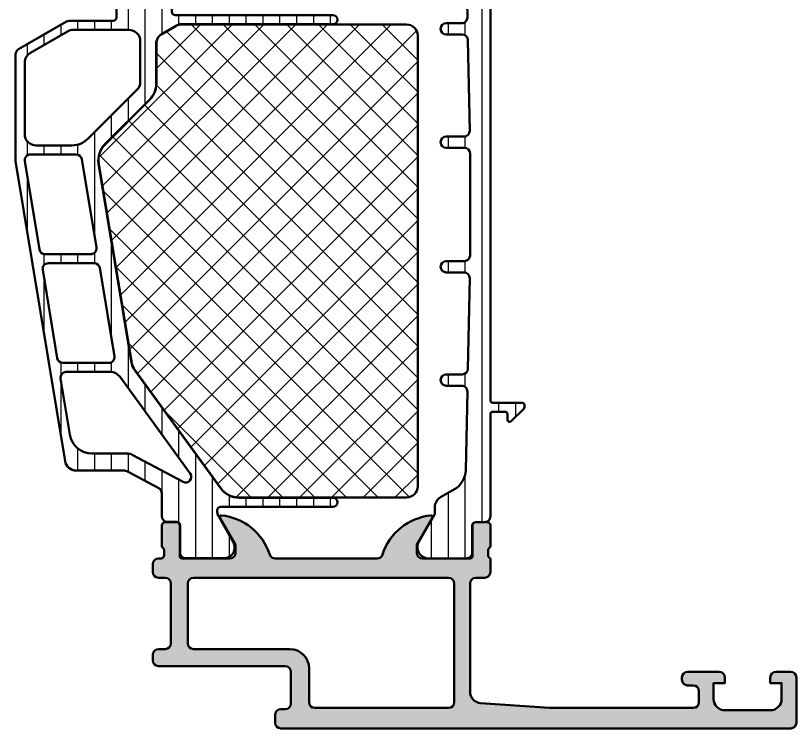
# Model space of a CAD drawing. Extents: x -26 to 53, y 0 to 100.
# Drawn here: x -15.9 to 53, y 0 to 62.9 of the extents above; entities that cross this region are included whole.
import ezdxf

# ---------------------------------------------------------------- set-up
doc = ezdxf.new("R2010")
doc.units = 0
for name, color, linetype, lineweight in [('0S-Alu contour', 7, 'Continuous', 50), ('0S-Alu hatch', 252, 'Continuous', 25), ('0S-Plastic contour', 254, 'Continuous', 50), ('0S-Plastic hatch', 253, 'Continuous', 25), ('0S-PT contour', 91, 'Continuous', 50), ('0S-PT hatch', 103, 'Continuous', 25)]:
    doc.layers.add(name, color=color, linetype=linetype, lineweight=lineweight)
pattern_1 = [(90, (0, 0), (-1.4859, 0), [])]

# ---------------------------------------------------------------- blocks, each defined once
blk = doc.blocks.new('284511__D49B7654_042C_4577_87C4_1B21A0201DEB___3DBEA0F0_E670_4FE5_9CF6_B3EF71679D35_')
at = {"layer": '0S-Plastic hatch'}
h = blk.add_hatch(dxfattribs=at)
h.set_pattern_fill('ANSI31', color=256, scale=0.4680000000000001, angle=45, style=0)
h.set_pattern_definition(pattern_1)
edge = h.paths.add_edge_path()
edge.add_ellipse((-7.300000000000075, 62.76000000000009), major_axis=(-0.3000000000001393, 0), ratio=1, start_angle=89.99999999999193, end_angle=180, ccw=False)
edge.add_line((-7.300000000000117, 62.45999999999995), (-11.16602540378454, 62.45999999999993))
edge.add_arc((-11.16602540378491, 61.96000000000004), 0.4999999999998935, 89.99999999995767, 119.9999999999582)
edge.add_line((-11.41602540378454, 62.39301270189234), (-15.64999999999992, 59.9485263290251))
edge.add_arc((-15.39999999999996, 59.51551362713284), 0.5000000000000197, 119.999999999993, 180)
edge.add_line((-15.89999999999999, 59.51551362713284), (-15.89999999999998, 50.0600000000001))
edge.add_line((-15.89999999999998, 50.0600000000001), (-11.53802629928935, 23.5973595490218))
edge.add_arc((-10.55134089668846, 23.75999999999997), 1.000000000000039, 189.3601908019134, 269.9999999999988)
edge.add_line((-10.55134089668848, 22.75999999999993), (-6.449137756705177, 22.7600000000001))
edge.add_ellipse((-6.44913775670539, 21.75999999999955), major_axis=(-1.00000000000055, 0), ratio=1, start_angle=242.0205256115062, end_angle=269.99999999998784, ccw=False)
edge.add_line((-5.979982530743171, 22.64311571945733), (-3.265422387019128, 21.20100564310405))
edge.add_ellipse((-3.500000000000149, 20.75944778337531), major_axis=(-0.5000000000000953, 0), ratio=1, start_angle=180, end_angle=242.0205256115068, ccw=False)
edge.add_line((-3.000000000000049, 20.75944778337531), (-2.999999999999957, 18.71999699999996))
edge.add_arc((-2.499999999999957, 18.71999699999999), 0.5, 180, 270)
edge.add_line((-2.499999999999957, 18.21999699999999), (-1.689668666659514, 18.21999699999999))
edge.add_ellipse((-1.689668666659514, 17.91999699999998), major_axis=(-0.3000000000000114, 0), ratio=1, start_angle=180, end_angle=270, ccw=False)
edge.add_line((-1.389668666659503, 17.91999699999998), (-1.390000617056522, 15.5199986170637))
edge.add_arc((-0.8900046396179064, 15.51999597743861), 0.4999959774455833, 179.9996975182267, 270.0003024811842)
edge.add_line((-0.8900019999928473, 15.01999999999999), (2.586539498106645, 15.01999999999999))
edge.add_arc((2.476153791306849, 15.96717100067011), 0.9535816214546722, 276.6474080695298, 397.7107121985818)
edge.add_line((3.230540971761193, 16.55045299999999), (1.882673561512703, 18.96780924661293))
edge.add_arc((1.755533180090679, 19.05670881150103), 0.1551380328141048, 325.0378430922037, 381.3750336380585)
edge.add_line((1.900000000000005, 19.11325213268679), (1.900000000000012, 19.26000000000004))
edge.add_ellipse((2.199999999999967, 19.26000000000004), major_axis=(-0.2999999999999545, 0), ratio=1, start_angle=270, end_angle=360, ccw=False)
edge.add_line((2.199999999999967, 19.55999999999999), (12.09999999999998, 19.55999999999999))
edge.add_arc((12.09999999999997, 19.96000000000008), 0.400000000000091, 270.000000000001, 450.000000000001)
edge.add_line((12.09999999999996, 20.36000000000018), (3.817789365490611, 20.35999999999989))
edge.add_ellipse((3.817789365490618, 22.36), major_axis=(-2.000000000000106, 0), ratio=1, start_angle=36.057397632059406, end_angle=89.99999999999977, ccw=False)
edge.add_line((2.200933848711393, 21.18280917525618), (-5.349730055303894, 31.55354290163331))
edge.add_ellipse((-3.732874538524846, 32.73073372637709), major_axis=(-1.999999999999946, 0), ratio=1, start_angle=9.36019080187259, end_angle=36.05739763206151, ccw=False)
edge.add_line((-5.706245343726742, 32.40545282442217), (-8.577198026219916, 49.82256576495899))
edge.add_ellipse((-6.603827221017894, 50.14784666691366), major_axis=(-2.000000000000031, 0), ratio=1, start_angle=-45.00000000000642, end_angle=9.360190801865087, ccw=False)
edge.add_line((-8.018040783390852, 51.56206022928694), (-4.085786437627035, 55.49431457505067))
edge.add_arc((-5.500000000000248, 56.90852813742381), 2.000000000000116, 315.0000000000014, 360)
edge.add_line((-3.500000000000135, 56.90852813742381), (-3.5, 60.43816335794332))
edge.add_ellipse((-2.5, 60.43816335794327), major_axis=(-1, 0), ratio=1, start_angle=300.0000000000118, end_angle=360, ccw=False)
edge.add_line((-3.000000000000177, 61.30418876172761), (-1.749742261193588, 62.02602540378435))
edge.add_ellipse((-1.249742261193354, 61.15999999999996), major_axis=(-1.000000000000082, 0), ratio=1, start_angle=270.00000000000165, end_angle=300.0000000000128, ccw=False)
edge.add_line((-1.249742261193382, 62.16000000000003), (12.10000000000009, 62.16000000000008))
edge.add_arc((12.10000000000009, 62.56000000000006), 0.3999999999999772, 270, 450)
edge.add_line((12.10000000000009, 62.96000000000003), (-1.799999999999954, 62.95999999999997))
edge.add_ellipse((-1.799999999999933, 63.26), major_axis=(-0.3000000000000256, 0), ratio=1, start_angle=0, end_angle=89.99999999999591, ccw=False)
edge.add_line((-2.099999999999958, 63.26), (-2.099999999999894, 63.4358476768234))
edge.add_ellipse((-1.600085349630695, 63.43587054618512), major_axis=(-0.499914650892296, 0), ratio=1, start_angle=-29.99737551609462, end_angle=0.0026210832864990152, ccw=False)
edge.add_line((-2.033035586089845, 63.6858080402246), (-0.7145184636325226, 65.96954700000002))
edge.add_arc((-1.54751809182364, 66.50959169305123), 0.9927419861471161, 327.0441242705374, 442.2391981359221)
edge.add_line((-1.413460463632517, 67.49324061588045), (-4.890001961732011, 67.49324061588047))
edge.add_arc((-4.901356955234575, 67.00470628639476), 0.4886662736095956, 88.66851509747174, 180.5516551699266)
edge.add_line((-5.390000578795692, 67.00000138293629), (-5.389668628398659, 64.60000300000002))
edge.add_ellipse((-5.722548174307526, 64.61362215384013), major_axis=(-0.3331580307238801, 0), ratio=1, start_angle=95.66377093202522, end_angle=177.6571552898518, ccw=False)
edge.add_line((-5.689668628398671, 64.28209054313514), (-6.500000000000248, 64.28209054313513))
edge.add_arc((-6.529288796003882, 63.8121348165303), 0.4708675169726793, 86.43379856642272, 181.4763787846623)
edge.add_line((-7.000000000000227, 63.80000299999984), (-6.999999999999936, 62.76000000000007))
edge = h.paths.add_edge_path()
edge.add_line((-11.11250993131398, 25.93471909804355), (-11.9274485043581, 30.87867977451082))
edge.add_ellipse((-11.43410580305769, 30.95999999999998), major_axis=(-0.4999999999999929, 0), ratio=1, start_angle=-89.99999999999352, end_angle=9.360190801922386, ccw=False)
edge.add_line((-11.43410580305775, 31.45999999999997), (-7.52227503120315, 31.45999999999997))
edge.add_ellipse((-7.522275031203214, 30.46000000000001), major_axis=(-0.9999999999999676, 0), ratio=1, start_angle=216.0573976320553, end_angle=269.99999999999636, ccw=False)
edge.add_line((-6.71384727281363, 31.04859541237181), (-0.4900967567201065, 22.50035909801487))
edge.add_ellipse((-0.8943106359148842, 22.20606139182891), major_axis=(-0.5000000000000063, 0), ratio=1, start_angle=62.02052561152158, end_angle=216.057397632061, ccw=False)
edge.add_line((-1.128888248895748, 21.7645035321002), (-5.606275895685705, 24.14311571945745))
edge.add_arc((-6.075431121647419, 23.26000000000021), 0.9999999999998269, 62.02052561151687, 89.99999999999675)
edge.add_line((-6.075431121647362, 24.26000000000004), (-9.139139126112305, 24.25999999999981))
edge.add_ellipse((-9.139139126112253, 26.25999999999981), major_axis=(-1.999999999999995, 0), ratio=1, start_angle=9.360190801911415, end_angle=89.99999999999858, ccw=False)
edge = h.paths.add_edge_path()
edge.add_ellipse((-14.09999999999995, 58.76495827718644), major_axis=(-1.000000000000039, 0), ratio=1, start_angle=299.9999999999996, end_angle=360, ccw=False)
edge.add_line((-14.59999999999996, 59.63098368097092), (-11.31769145362409, 61.52602540378438))
edge.add_ellipse((-10.81769145362402, 60.65999999999981), major_axis=(-1.000000000000149, 0), ratio=1, start_angle=270.0000000000004, end_angle=299.9999999999996, ccw=False)
edge.add_line((-10.81769145362403, 61.65999999999996), (-5.899999999999913, 61.6599999999999))
edge.add_ellipse((-5.899999999999906, 60.65999999999994), major_axis=(-0.9999999999999644, 0), ratio=1, start_angle=180, end_angle=270.0000000000004, ccw=False)
edge.add_line((-4.899999999999941, 60.6599999999999), (-4.900000000000048, 57.07421356237301))
edge.add_ellipse((-5.900000000000098, 57.07421356237301), major_axis=(-1.000000000000043, 0), ratio=1, start_angle=135.0000000000015, end_angle=180, ccw=False)
edge.add_line((-5.192893218813502, 56.36710678118646), (-9.514213562373008, 52.04578643762697))
edge.add_ellipse((-10.92842712474609, 53.46000000000008), major_axis=(-2, 0), ratio=1, start_angle=89.99999999999937, end_angle=134.9999999999996, ccw=False)
edge.add_line((-10.92842712474611, 51.46000000000008), (-14.10000000000008, 51.46000000000007))
edge.add_ellipse((-14.1000000000001, 52.45999999999996), major_axis=(-0.9999999999998863, 0), ratio=1, start_angle=0, end_angle=90.00000000000159, ccw=False)
edge.add_line((-15.09999999999999, 52.45999999999997), (-15.09999999999999, 58.76495827718644))
edge = h.paths.add_edge_path()
edge.add_ellipse((-13.31322668217842, 42.35999999999985), major_axis=(-0.5000000000000094, 0), ratio=1, start_angle=9.36019080191619, end_angle=90.00000000000318, ccw=False)
edge.add_line((-13.80656938347886, 42.27867977451074), (-15.09228366919328, 50.07867977451092))
edge.add_ellipse((-14.59894096789284, 50.16000000000001), major_axis=(-0.5000000000000071, 0), ratio=1, start_angle=-90, end_angle=9.360190801913802, ccw=False)
edge.add_line((-14.59894096789284, 50.66000000000002), (-10.54496389530597, 50.66000000000002))
edge.add_ellipse((-10.54496389530597, 50.16000000000001), major_axis=(-0.5, 0), ratio=1, start_angle=189.3601908019147, end_angle=270.0000000000008, ccw=False)
edge.add_line((-10.05162119400554, 50.24132022548911), (-8.765906908291141, 42.44132022548904))
edge.add_ellipse((-9.25924960959157, 42.35999999999995), major_axis=(-0.5, 0), ratio=1, start_angle=90.00000000000159, end_angle=189.3601908019147, ccw=False)
edge.add_line((-9.259249609591556, 41.85999999999995), (-13.31322668217839, 41.85999999999983))
edge = h.paths.add_edge_path()
edge.add_ellipse((-11.73080909976083, 32.75999999999989), major_axis=(-0.5000000000000153, 0), ratio=1, start_angle=9.360190801910278, end_angle=89.9999999999983, ccw=False)
edge.add_line((-12.22415180106128, 32.67867977451083), (-13.50986608677553, 40.47867977451079))
edge.add_ellipse((-13.01652338547511, 40.55999999999988), major_axis=(-0.4999999999999929, 0), ratio=1, start_angle=-89.99999999999841, end_angle=9.360190801914825, ccw=False)
edge.add_line((-13.01652338547512, 41.05999999999988), (-8.962546312888286, 41.05999999999993))
edge.add_ellipse((-8.962546312888305, 40.55999999999992), major_axis=(-0.5000000000000223, 0), ratio=1, start_angle=189.3601908019102, end_angle=269.99999999999756, ccw=False)
edge.add_line((-8.46920361158785, 40.64132022548897), (-7.18348932587358, 32.84132022548902))
edge.add_ellipse((-7.676832027174022, 32.75999999999994), major_axis=(-0.5000000000000142, 0), ratio=1, start_angle=90.0000000000008, end_angle=189.3601908019129, ccw=False)
edge.add_line((-7.676832027174015, 32.25999999999993), (-11.73080909976085, 32.25999999999988))
at = {"layer": '0S-Alu contour', "color": 7}
for points in [[(-14.59999999999996, 59.63098368097092), (-11.31769145362409, 61.52602540378438)], [(-10.81769145362403, 61.65999999999996), (-5.899999999999913, 61.6599999999999)], [(-4.899999999999941, 60.6599999999999), (-4.900000000000048, 57.07421356237301)], [(-15.09999999999999, 52.45999999999997), (-15.09999999999999, 58.76495827718644)], [(-5.192893218813502, 56.36710678118646), (-9.514213562373008, 52.04578643762697)], [(-10.92842712474611, 51.46000000000008), (-14.10000000000008, 51.46000000000007)], [(-14.59894096789284, 50.66000000000002), (-10.54496389530597, 50.66000000000002)], [(-13.80656938347886, 42.27867977451074), (-15.09228366919328, 50.07867977451092)], [(-10.05162119400554, 50.24132022548911), (-8.765906908291141, 42.44132022548904)], [(-9.259249609591556, 41.85999999999995), (-13.31322668217839, 41.85999999999983)], [(-13.01652338547512, 41.05999999999988), (-8.962546312888286, 41.05999999999993)], [(-12.22415180106128, 32.67867977451083), (-13.50986608677553, 40.47867977451079)], [(-8.46920361158785, 40.64132022548897), (-7.18348932587358, 32.84132022548902)], [(-7.676832027174015, 32.25999999999993), (-11.73080909976085, 32.25999999999988)], [(-11.43410580305775, 31.45999999999997), (-7.52227503120315, 31.45999999999997)], [(-6.71384727281363, 31.04859541237181), (-0.4900967567201065, 22.50035909801487)], [(-11.11250993131398, 25.93471909804355), (-11.9274485043581, 30.87867977451082)], [(-6.075431121647362, 24.26000000000004), (-9.139139126112305, 24.25999999999981)], [(-1.128888248895748, 21.7645035321002), (-5.606275895685705, 24.14311571945745)]]:
    blk.add_lwpolyline(points, dxfattribs=at)
at = {"layer": '0S-Alu contour', "color": 7, "extrusion": (0, 0, -1)}
for centre, radius, start, end in [((10.81769145362402, 60.65999999999981), 1.000000000000149, 60.00000000000041, 89.99999999999959), ((5.899999999999906, 60.65999999999994), 0.9999999999999644, 89.99999999999959, 180), ((14.09999999999995, 58.76495827718644), 1.000000000000039, 0, 60.00000000000039), ((5.900000000000098, 57.07421356237301), 1.000000000000043, 180, 224.9999999999985), ((14.1000000000001, 52.45999999999996), 0.9999999999998863, 269.9999999999984, 0), ((10.92842712474609, 53.46000000000008), 2, 225.0000000000004, 270.0000000000006), ((14.59894096789284, 50.16000000000001), 0.5000000000000071, 350.6398091980862, 90), ((10.54496389530597, 50.16000000000001), 0.5, 89.9999999999992, 170.6398091980853), ((13.31322668217842, 42.35999999999985), 0.5000000000000094, 269.9999999999968, 350.6398091980838), ((9.25924960959157, 42.35999999999995), 0.5, 170.6398091980853, 269.9999999999984), ((13.01652338547511, 40.55999999999988), 0.4999999999999929, 350.6398091980852, 89.99999999999837), ((8.962546312888305, 40.55999999999992), 0.5000000000000223, 90.00000000000244, 170.6398091980898), ((11.73080909976083, 32.75999999999989), 0.5000000000000153, 270.0000000000017, 350.6398091980897), ((7.676832027174022, 32.75999999999994), 0.5000000000000142, 170.6398091980871, 269.9999999999992), ((11.43410580305769, 30.95999999999998), 0.4999999999999929, 350.6398091980776, 89.99999999999349), ((7.522275031203214, 30.46000000000001), 0.9999999999999676, 90.00000000000365, 143.9426023679447), ((9.139139126112253, 26.25999999999981), 1.999999999999995, 270.0000000000014, 350.6398091980886), ((0.8943106359148842, 22.20606139182891), 0.5000000000000063, 143.942602367939, 297.9794743884784)]:
    blk.add_arc(centre, radius, start, end, dxfattribs=at)
at = {"layer": '0S-Alu contour', "color": 7}
blk.add_arc((-6.075431121647419, 23.26000000000021), 0.9999999999998269, 62.02052561151687, 89.99999999999675, dxfattribs=at)
at = {"layer": '0S-Plastic contour', "color": 7}
for points in [[(-5.390000578795692, 67.00000138293629), (-5.389668628398659, 64.60000300000002)], [(-1.413460463632517, 67.49324061588045), (-4.890001961732011, 67.49324061588047)], [(-2.033035586089845, 63.6858080402246), (-0.7145184636325226, 65.96954700000002)], [(-5.689668628398671, 64.28209054313514), (-6.500000000000248, 64.28209054313513)], [(-7.000000000000227, 63.80000299999984), (-6.999999999999936, 62.76000000000007)], [(-2.099999999999958, 63.26), (-2.099999999999894, 63.4358476768234)], [(12.10000000000009, 62.96000000000003), (-1.799999999999954, 62.95999999999997)], [(-11.41602540378454, 62.39301270189234), (-15.64999999999992, 59.9485263290251)], [(-7.300000000000117, 62.45999999999995), (-11.16602540378454, 62.45999999999993)], [(-3.000000000000177, 61.30418876172761), (-1.749742261193588, 62.02602540378435)], [(-1.249742261193382, 62.16000000000003), (12.10000000000009, 62.16000000000008)], [(-3.500000000000135, 56.90852813742381), (-3.5, 60.43816335794332)], [(-15.89999999999999, 59.51551362713284), (-15.89999999999998, 50.0600000000001), (-11.53802629928935, 23.5973595490218)], [(-8.018040783390852, 51.56206022928694), (-4.085786437627035, 55.49431457505067)], [(-5.706245343726742, 32.40545282442217), (-8.577198026219916, 49.82256576495899)], [(2.200933848711393, 21.18280917525618), (-5.349730055303894, 31.55354290163331)], [(-10.55134089668848, 22.75999999999993), (-6.449137756705177, 22.7600000000001)], [(-5.979982530743171, 22.64311571945733), (-3.265422387019128, 21.20100564310405)], [(-3.000000000000049, 20.75944778337531), (-2.999999999999957, 18.71999699999996)], [(12.09999999999996, 20.36000000000018), (3.817789365490611, 20.35999999999989)], [(2.199999999999967, 19.55999999999999), (12.09999999999998, 19.55999999999999)], [(3.230540971761193, 16.55045299999999), (1.882673561512703, 18.96780924661293)], [(1.900000000000005, 19.11325213268679), (1.900000000000012, 19.26000000000004)], [(-2.499999999999957, 18.21999699999999), (-1.689668666659514, 18.21999699999999)], [(-1.389668666659503, 17.91999699999998), (-1.390000617056522, 15.5199986170637)], [(-0.8900019999928473, 15.01999999999999), (2.586539498106645, 15.01999999999999)]]:
    blk.add_lwpolyline(points, dxfattribs=at)
for centre, radius, start, end in [((-4.901356955234575, 67.00470628639476), 0.4886662736095956, 88.66851509747174, 180.5516551699266), ((-1.54751809182364, 66.50959169305123), 0.9927419861471161, 327.0441242705374, 82.23919813592217), ((-6.529288796003882, 63.8121348165303), 0.4708675169726793, 86.43379856642272, 181.4763787846623), ((12.10000000000009, 62.56000000000006), 0.3999999999999772, 270, 90), ((-11.16602540378491, 61.96000000000004), 0.4999999999998935, 89.99999999995767, 119.9999999999582), ((-15.39999999999996, 59.51551362713284), 0.5000000000000197, 119.999999999993, 180), ((-5.500000000000248, 56.90852813742381), 2.000000000000116, 315.0000000000014, 0), ((-10.55134089668846, 23.75999999999997), 1.000000000000039, 189.3601908019134, 269.9999999999988), ((12.09999999999997, 19.96000000000008), 0.400000000000091, 270.000000000001, 90.00000000000102), ((-2.499999999999957, 18.71999699999999), 0.5, 180, 270), ((1.755533180090679, 19.05670881150103), 0.1551380328141048, 325.0378430922037, 21.37503363805852), ((2.476153791306849, 15.96717100067011), 0.9535816214546722, 276.6474080695298, 37.71071219858182), ((-0.8900046396179064, 15.51999597743861), 0.4999959774455833, 179.9996975182267, 270.0003024811842)]:
    blk.add_arc(centre, radius, start, end, dxfattribs=at)
at = {"layer": '0S-Plastic contour', "color": 7, "extrusion": (0, 0, -1)}
for centre, radius, start, end in [((5.722548174307526, 64.61362215384013), 0.3331580307238802, 182.3428447101482, 264.3362290679748), ((1.600085349630695, 63.43587054618512), 0.499914650892296, 359.9973789167135, 29.99737551609459), ((7.300000000000075, 62.76000000000009), 0.3000000000001393, 180, 270.0000000000081), ((1.799999999999933, 63.26), 0.3000000000000256, 270.0000000000041, 0), ((1.249742261193354, 61.15999999999996), 1.000000000000082, 59.99999999998721, 89.99999999999837), ((2.5, 60.43816335794327), 1, 0, 59.9999999999882), ((6.603827221017894, 50.14784666691366), 2.000000000000031, 350.6398091981349, 45.00000000000647), ((3.732874538524846, 32.73073372637709), 1.999999999999946, 323.9426023679385, 350.6398091981274), ((6.44913775670539, 21.75999999999955), 1.00000000000055, 90.0000000000122, 117.9794743884938), ((3.500000000000149, 20.75944778337531), 0.5000000000000953, 117.9794743884932, 180), ((-3.817789365490618, 22.36), 2.000000000000106, 270.0000000000002, 323.9426023679406), ((-2.199999999999967, 19.26000000000004), 0.2999999999999545, 0, 90), ((1.689668666659514, 17.91999699999998), 0.3000000000000114, 90, 180)]:
    blk.add_arc(centre, radius, start, end, dxfattribs=at)
blk = doc.blocks.new('486170__CDFF634C_7B05_4144_8F7A_65AB9C2168E1_')
at = {"layer": '0S-PT hatch'}
h = blk.add_hatch(dxfattribs=at)
h.set_pattern_fill('ANSI37', color=256, scale=0.625, angle=90, style=0)
h.set_pattern_definition([(135, (0, 0), (-1.403165018917055, -1.403165018917055), []), (225, (0, 0), (1.403165018917055, -1.403165018917055), [])])
edge = h.paths.add_edge_path()
edge.add_line((-2.990000000000172, 61.28686825365193), (-1.739742261193583, 62.00870489570867))
edge.add_ellipse((-1.249742261193354, 61.15999999999996), major_axis=(-0.9800000000000835, 0), ratio=1, start_angle=270.00000000000165, end_angle=300.0000000000127, ccw=False)
edge.add_line((-1.249742261193382, 62.14000000000003), (18.6, 62.13999999999993))
edge.add_ellipse((18.59999999999999, 61.15999999999989), major_axis=(-0.9800000000000464, 0), ratio=1, start_angle=180, end_angle=269.9999999999992, ccw=False)
edge.add_line((19.58000000000003, 61.15999999999989), (19.5800000000001, 21.36000000000012))
edge.add_ellipse((18.60000000000007, 21.36000000000009), major_axis=(-0.9800000000000324, 0), ratio=1, start_angle=90.0000000000021, end_angle=180, ccw=False)
edge.add_line((18.60000000000011, 20.38000000000006), (3.81778936549022, 20.37999999999989))
edge.add_ellipse((3.817789365490618, 22.36), major_axis=(-1.980000000000107, 0), ratio=1, start_angle=36.057397632059406, end_angle=89.99999999998852, ccw=False)
edge.add_line((2.217102403879188, 21.19458108350362), (-5.333561500136107, 31.56531480988075))
edge.add_ellipse((-3.732874538524846, 32.73073372637709), major_axis=(-1.979999999999948, 0), ratio=1, start_angle=9.36019080187259, end_angle=36.05739763206151, ccw=False)
edge.add_line((-5.686511635674726, 32.40870563344172), (-8.557464318167895, 49.82581857397854))
edge.add_ellipse((-6.603827221017901, 50.14784666691366), major_axis=(-1.98000000000002, 0), ratio=1, start_angle=-45.00000000000648, end_angle=9.360190801865087, ccw=False)
edge.add_line((-8.003898647767123, 51.5479180936632), (-4.071644302003306, 55.48017243942695))
edge.add_arc((-5.500000000000248, 56.90852813742382), 2.020000000000118, 315.0000000000013, 360)
edge.add_line((-3.480000000000131, 56.90852813742382), (-3.479999999999996, 60.43816335794332))
edge.add_ellipse((-2.5, 60.43816335794327), major_axis=(-0.9799999999999968, 0), ratio=1, start_angle=300.00000000001165, end_angle=360, ccw=False)
at = {"layer": '0S-PT contour', "color": 7}
for points in [[(-1.249742261193382, 62.14000000000003), (18.6, 62.13999999999993)], [(-2.990000000000172, 61.28686825365193), (-1.739742261193583, 62.00870489570867)], [(19.58000000000003, 61.15999999999989), (19.5800000000001, 21.36000000000012)], [(-3.480000000000131, 56.90852813742382), (-3.479999999999996, 60.43816335794332)], [(-8.003898647767123, 51.5479180936632), (-4.071644302003306, 55.48017243942695)], [(-5.686511635674726, 32.40870563344172), (-8.557464318167895, 49.82581857397854)], [(2.217102403879188, 21.19458108350362), (-5.333561500136107, 31.56531480988075)], [(18.60000000000011, 20.38000000000006), (3.81778936549022, 20.37999999999989)]]:
    blk.add_lwpolyline(points, dxfattribs=at)
at = {"layer": '0S-PT contour', "color": 7, "extrusion": (0, 0, -1)}
for centre, radius, start, end in [((1.249742261193354, 61.15999999999996), 0.9800000000000835, 59.99999999998734, 89.99999999999834), ((-18.59999999999999, 61.15999999999989), 0.9800000000000466, 90.00000000000082, 180), ((2.5, 60.43816335794327), 0.9799999999999968, 0, 59.99999999998834), ((6.603827221017901, 50.14784666691366), 1.980000000000021, 350.6398091981349, 45.00000000000654), ((3.732874538524846, 32.73073372637709), 1.979999999999948, 323.9426023679385, 350.6398091981274), ((-18.60000000000007, 21.36000000000009), 0.9800000000000324, 180, 269.9999999999979), ((-3.817789365490618, 22.36), 1.980000000000107, 270.0000000000115, 323.9426023679406)]:
    blk.add_arc(centre, radius, start, end, dxfattribs=at)
at = {"layer": '0S-PT contour', "color": 7}
blk.add_arc((-5.500000000000248, 56.90852813742382), 2.020000000000118, 315.0000000000013, 0, dxfattribs=at)
blk = doc.blocks.new('445600__9D3FE68C_561D_4AA1_899F_4C2E1A18B6AE_')
at = {"layer": '0S-Alu hatch'}
h = blk.add_hatch(color=256, dxfattribs=at)
edge = h.paths.add_edge_path()
edge.add_ellipse((24.69999999995909, 12.80000000000857), major_axis=(-0.5, 0), ratio=1, start_angle=270, end_angle=360, ccw=False)
edge.add_line((24.69999999995909, 13.30000000000857), (25.50000000000001, 13.30000000000857))
edge.add_arc((25.50000000000001, 13.80000000000857), 0.5, 270, 360)
edge.add_line((26, 13.80000000000857), (26, 14.99999999999999))
edge.add_ellipse((26.1, 15.28284271247461), major_axis=(-0.3000000000000004, 0), ratio=1, start_angle=0, end_angle=70.52877936550982, ccw=False)
edge.add_line((25.8, 15.28284271247461), (25.8, 15.71715728752536))
edge.add_ellipse((26.1, 15.71715728752536), major_axis=(-0.3000000000000007, 0), ratio=1, start_angle=289.4712206344895, end_angle=360, ccw=False)
edge.add_line((26, 15.99999999999998), (26, 17.89999999999995))
edge.add_arc((25.69999999999997, 17.89999999999995), 0.3000000000000398, 0, 90)
edge.add_line((25.69999999999997, 18.19999999999999), (24.71000000000004, 18.19999999999998))
edge.add_arc((24.71000000000004, 17.89999999999995), 0.3000000000000398, 90.00000000000067, 180)
edge.add_line((24.41000000000001, 17.89999999999995), (24.41000000000001, 15.19999999999998))
edge.add_ellipse((24.21, 15.19999999999998), major_axis=(-0.2000000000000028, 0), ratio=1, start_angle=90, end_angle=180, ccw=False)
edge.add_line((24.21, 14.99999999999998), (19.99999999997303, 14.99999999999998))
edge.add_ellipse((19.99999999997303, 15.50000000000223), major_axis=(-0.5000000000022454, 0), ratio=1, start_angle=0, end_angle=90, ccw=False)
edge.add_line((19.49999999997079, 15.50000000000223), (19.49999999997079, 16.20000000000538))
edge.add_line((19.49999999997079, 16.20000000000538), (20.88149545759936, 18.59282032304369))
edge.add_arc((20.76188021532816, 18.66188021536815), 0.1381197846489196, 330.0000000000013, 455.6225775507907)
edge.add_arc((21.2382232411524, 13.82339113814689), 5.00000000002247, 95.62257755079352, 162.2515836439299)
edge.add_ellipse((15.99999999995506, 15.50000000000223), major_axis=(-0.5000000000022436, 0), ratio=1, start_angle=90, end_angle=162.2515836439302, ccw=False)
edge.add_line((15.99999999995506, 14.99999999999998), (7.000000000009045, 14.99999999999998))
edge.add_ellipse((7.000000000009052, 15.50000000000043), major_axis=(-0.5000000000004495, 0), ratio=1, start_angle=17.74841635606981, end_angle=89.9999999999992, ccw=False)
edge.add_arc((1.7617767588305, 13.8233911381511), 5.000000000004533, 17.74841635607018, 84.37742244920649)
edge.add_arc((2.238119784653022, 18.661880215355), 0.138119784648417, 84.37742244920364, 210.0000000000033)
edge.add_line((2.118504542382261, 18.59282032303078), (3.500000000005869, 16.20000000000106))
edge.add_line((3.500000000005869, 16.20000000000106), (3.500000000005869, 15.50000000000043))
edge.add_ellipse((3.000000000005414, 15.50000000000043), major_axis=(-0.5000000000004547, 0), ratio=1, start_angle=90, end_angle=180, ccw=False)
edge.add_line((3.000000000005414, 14.99999999999998), (-1.210000000000007, 14.99999999999997))
edge.add_ellipse((-1.210000000000015, 15.19999999999997), major_axis=(-0.2000000000000064, 0), ratio=1, start_angle=0, end_angle=90.00000000000199, ccw=False)
edge.add_line((-1.410000000000025, 15.19999999999997), (-1.410000000000017, 17.89999999999993))
edge.add_arc((-1.71000000000005, 17.89999999999993), 0.3000000000000398, 0, 90)
edge.add_line((-1.71000000000005, 18.19999999999998), (-2.699999999999974, 18.19999999999997))
edge.add_arc((-2.699999999999974, 17.89999999999993), 0.3000000000000398, 90, 180)
edge.add_line((-3.000000000000014, 17.89999999999993), (-3.000000000000014, 15.99999999999997))
edge.add_ellipse((-3.100000000000015, 15.71715728752536), major_axis=(-0.2999999999999932, 0), ratio=1, start_angle=180, end_angle=250.5287793655086, ccw=False)
edge.add_line((-2.800000000000018, 15.71715728752536), (-2.800000000000011, 15.28284271247459))
edge.add_ellipse((-3.100000000000008, 15.28284271247459), major_axis=(-0.2999999999999971, 0), ratio=1, start_angle=109.47122063450121, end_angle=180, ccw=False)
edge.add_line((-2.999999999999957, 14.99999999999999), (-3.300000000000018, 15))
edge.add_arc((-3.300000000000011, 14.5), 0.5, 90.00000000000081, 180)
edge.add_line((-3.800000000000011, 14.5), (-3.800000000000011, 13.8))
edge.add_arc((-3.300000000000011, 13.8), 0.5, 180, 270)
edge.add_line((-3.300000000000011, 13.3), (-2.700000000000009, 13.3))
edge.add_ellipse((-2.700000000000017, 12.80000000000001), major_axis=(-0.4999999999999947, 0), ratio=1, start_angle=180, end_angle=269.9999999999992, ccw=False)
edge.add_line((-2.200000000000024, 12.80000000000001), (-2.200000000000024, 7.499999999999919))
edge.add_ellipse((-2.700000000000017, 7.499999999999915), major_axis=(-0.4999999999999929, 0), ratio=1, start_angle=90, end_angle=180, ccw=False)
edge.add_line((-2.700000000000017, 6.999999999999922), (-3.300000000000018, 6.99999999999992))
edge.add_arc((-3.300000000000011, 6.499999999999923), 0.5, 90.00000000000081, 180)
edge.add_line((-3.800000000000011, 6.499999999999923), (-3.800000000000011, 5.999999999999995))
edge.add_arc((-3.300000000000011, 5.999999999999995), 0.5, 180, 270)
edge.add_line((-3.300000000000011, 5.499999999999995), (7.899999999999984, 5.499999999999999))
edge.add_ellipse((7.899999999999984, 5), major_axis=(-0.4999999999999992, 0), ratio=1, start_angle=180, end_angle=270, ccw=False)
edge.add_line((8.399999999999984, 5), (8.399999999999984, 2.199999999999996))
edge.add_ellipse((7.899999999999984, 2.199999999999996), major_axis=(-0.5, 0), ratio=1, start_angle=90, end_angle=180, ccw=False)
edge.add_line((7.899999999999984, 1.699999999999996), (7.499999999999985, 1.699999999999996))
edge.add_arc((7.499999999999985, 1.199999999999996), 0.5, 90, 180)
edge.add_line((6.999999999999985, 1.199999999999996), (6.999999999999985, 0.4999999999999992))
edge.add_arc((7.499999999999985, 0.4999999999999992), 0.5, 180, 270)
edge.add_line((7.499999999999985, -9e-16), (52.49999999999761, -9e-16))
edge.add_arc((52.49999999999761, 0.5000000000023809), 0.5000000000023818, 270, 360)
edge.add_line((53, 0.5000000000023808), (53, 4.500000000021426))
edge.add_arc((52.49999999999761, 4.500000000021424), 0.5000000000023821, 0, 90)
edge.add_line((52.49999999999761, 5.000000000023806), (51.19999999999143, 5.000000000023806))
edge.add_arc((51.19999999999143, 4.500000000021424), 0.5000000000023821, 90, 180)
edge.add_line((50.69999999998905, 4.500000000021424), (50.69999999998905, 4.000000000019046))
edge.add_line((50.69999999998905, 4.000000000019046), (51.6999999999938, 4.000000000019046))
edge.add_line((51.6999999999938, 4.000000000019046), (51.6999999999938, 2.600000000012379))
edge.add_ellipse((50.69999999998905, 2.600000000012379), major_axis=(-1.000000000004761, 0), ratio=1, start_angle=90, end_angle=180, ccw=False)
edge.add_line((50.69999999998905, 1.600000000007617), (46.69999999997, 1.600000000007615))
edge.add_ellipse((46.69999999997, 2.600000000012379), major_axis=(-1.000000000004763, 0), ratio=1, start_angle=0, end_angle=90, ccw=False)
edge.add_line((45.69999999996523, 2.600000000012379), (45.69999999996523, 4.000000000019046))
edge.add_line((45.69999999996523, 4.000000000019046), (46.69999999997, 4.000000000019046))
edge.add_line((46.69999999997, 4.000000000019046), (46.69999999997, 4.500000000021425))
edge.add_arc((46.19999999996761, 4.500000000021424), 0.5000000000023821, 0, 90)
edge.add_line((46.19999999996761, 5.000000000023806), (43.39999999995428, 5.000000000023806))
edge.add_arc((43.39999999995428, 4.500000000021426), 0.5000000000023804, 90, 180)
edge.add_line((42.8999999999519, 4.500000000021426), (42.8999999999519, 4.300000000020474))
edge.add_arc((43.39999999995428, 4.300000000020474), 0.5000000000023821, 180, 270)
edge.add_line((43.39999999995428, 3.800000000018092), (43.89999999995667, 3.800000000018095))
edge.add_ellipse((43.89999999995667, 3.300000000015712), major_axis=(-0.5000000000023826, 0), ratio=1, start_angle=180, end_angle=270, ccw=False)
edge.add_line((44.39999999995905, 3.300000000015712), (44.39999999995905, 2.30000000001095))
edge.add_ellipse((43.89999999995666, 2.30000000001095), major_axis=(-0.5000000000023804, 0), ratio=1, start_angle=90, end_angle=180, ccw=False)
edge.add_line((43.89999999995666, 1.80000000000857), (31.19999999995909, 1.800000000008567))
edge.add_line((31.19999999995909, 1.800000000008567), (25.1287529499724, 2.233660503571613))
edge.add_ellipse((25.19999999995909, 3.231119203402436), major_axis=(-1.000000000000001, 0), ratio=1, start_angle=0, end_angle=85.91438322009498, ccw=False)
edge.add_line((24.19999999995909, 3.231119203402435), (24.19999999995909, 12.80000000000857))
edge = h.paths.add_edge_path()
edge.add_line((-0.70000000000001, 7.499999999999988), (-0.70000000000001, 12.79999999999999))
edge.add_ellipse((-0.2000000000000099, 12.79999999999999), major_axis=(-0.5, 0), ratio=1, start_angle=270, end_angle=360, ccw=False)
edge.add_line((-0.2000000000000099, 13.29999999999999), (22.29999999999999, 13.3))
edge.add_ellipse((22.29999999999999, 12.8), major_axis=(-0.5, 0), ratio=1, start_angle=180, end_angle=269.9999999999996, ccw=False)
edge.add_line((22.79999999999999, 12.8), (22.79999999999999, 2.299999999999997))
edge.add_ellipse((22.29999999999999, 2.299999999999996), major_axis=(-0.4999999999999983, 0), ratio=1, start_angle=90.0000000000004, end_angle=180, ccw=False)
edge.add_line((22.29999999999999, 1.799999999999998), (10.49999999999998, 1.799999999999994))
edge.add_ellipse((10.49999999999998, 2.299999999999994), major_axis=(-0.5, 0), ratio=1, start_angle=0, end_angle=90, ccw=False)
edge.add_line((9.999999999999986, 2.299999999999993), (9.999999999999979, 5.299999999999981))
edge.add_arc((8.299999999999976, 5.299999999999981), 1.700000000000002, 0, 90)
edge.add_line((8.299999999999976, 6.999999999999986), (-0.2000000000000099, 6.999999999999989))
edge.add_ellipse((-0.2000000000000099, 7.499999999999989), major_axis=(-0.5, 0), ratio=1, start_angle=0, end_angle=90, ccw=False)
at = {"layer": '0S-Alu contour', "color": 7}
for points in [[(-1.71000000000005, 18.19999999999998), (-2.699999999999974, 18.19999999999997)], [(2.118504542382261, 18.59282032303078), (3.500000000005869, 16.20000000000106), (3.500000000005869, 15.50000000000043)], [(19.49999999997079, 15.50000000000223), (19.49999999997079, 16.20000000000538), (20.88149545759936, 18.59282032304369)], [(25.69999999999997, 18.19999999999999), (24.71000000000004, 18.19999999999998)], [(-3.000000000000014, 17.89999999999993), (-3.000000000000014, 15.99999999999997)], [(-1.410000000000025, 15.19999999999997), (-1.410000000000017, 17.89999999999993)], [(24.41000000000001, 17.89999999999995), (24.41000000000001, 15.19999999999998)], [(26, 15.99999999999998), (26, 17.89999999999995)], [(-2.800000000000018, 15.71715728752536), (-2.800000000000011, 15.28284271247459)], [(25.8, 15.28284271247461), (25.8, 15.71715728752536)], [(-3.800000000000011, 14.5), (-3.800000000000011, 13.8)], [(-2.999999999999957, 14.99999999999999), (-3.300000000000018, 15)], [(3.000000000005414, 14.99999999999998), (-1.210000000000007, 14.99999999999997)], [(15.99999999995506, 14.99999999999998), (7.000000000009045, 14.99999999999998)], [(24.21, 14.99999999999998), (19.99999999997303, 14.99999999999998)], [(26, 13.80000000000857), (26, 14.99999999999999)], [(-3.300000000000011, 13.3), (-2.700000000000009, 13.3)], [(-0.2000000000000099, 13.29999999999999), (22.29999999999999, 13.3)], [(24.69999999995909, 13.30000000000857), (25.50000000000001, 13.30000000000857)], [(-2.200000000000024, 12.80000000000001), (-2.200000000000024, 7.499999999999919)], [(-0.70000000000001, 7.499999999999988), (-0.70000000000001, 12.79999999999999)], [(22.79999999999999, 12.8), (22.79999999999999, 2.299999999999997)], [(24.19999999995909, 3.231119203402435), (24.19999999995909, 12.80000000000857)], [(-2.700000000000017, 6.999999999999922), (-3.300000000000018, 6.99999999999992)], [(8.299999999999976, 6.999999999999986), (-0.2000000000000099, 6.999999999999989)], [(-3.800000000000011, 6.499999999999923), (-3.800000000000011, 5.999999999999995)], [(-3.300000000000011, 5.499999999999995), (7.899999999999984, 5.499999999999999)], [(8.399999999999984, 5), (8.399999999999984, 2.199999999999996)], [(9.999999999999986, 2.299999999999993), (9.999999999999979, 5.299999999999981)], [(46.19999999996761, 5.000000000023806), (43.39999999995428, 5.000000000023806)], [(52.49999999999761, 5.000000000023806), (51.19999999999143, 5.000000000023806)], [(42.8999999999519, 4.500000000021426), (42.8999999999519, 4.300000000020474)], [(45.69999999996523, 2.600000000012379), (45.69999999996523, 4.000000000019046), (46.69999999997, 4.000000000019046), (46.69999999997, 4.500000000021425)], [(50.69999999998905, 4.500000000021424), (50.69999999998905, 4.000000000019046), (51.6999999999938, 4.000000000019046), (51.6999999999938, 2.600000000012379)], [(53, 0.5000000000023808), (53, 4.500000000021426)], [(43.39999999995428, 3.800000000018092), (43.89999999995667, 3.800000000018095)], [(44.39999999995905, 3.300000000015712), (44.39999999995905, 2.30000000001095)], [(43.89999999995666, 1.80000000000857), (31.19999999995909, 1.800000000008567), (25.1287529499724, 2.233660503571613)], [(7.899999999999984, 1.699999999999996), (7.499999999999985, 1.699999999999996)], [(22.29999999999999, 1.799999999999998), (10.49999999999998, 1.799999999999994)], [(50.69999999998905, 1.600000000007617), (46.69999999997, 1.600000000007615)], [(6.999999999999985, 1.199999999999996), (6.999999999999985, 0.4999999999999992)], [(7.499999999999985, -9e-16), (52.49999999999761, -9e-16)]]:
    blk.add_lwpolyline(points, dxfattribs=at)
for centre, radius, start, end in [((2.238119784653022, 18.661880215355), 0.138119784648417, 84.37742244920364, 210.0000000000033), ((1.7617767588305, 13.8233911381511), 5.000000000004533, 17.74841635607018, 84.37742244920649), ((21.2382232411524, 13.82339113814689), 5.00000000002247, 95.62257755079352, 162.2515836439299), ((20.76188021532816, 18.66188021536815), 0.1381197846489196, 330.0000000000013, 95.6225775507907), ((-2.699999999999974, 17.89999999999993), 0.3000000000000398, 90, 180), ((-1.71000000000005, 17.89999999999993), 0.3000000000000398, 0, 90), ((24.71000000000004, 17.89999999999995), 0.3000000000000398, 90.00000000000067, 180), ((25.69999999999997, 17.89999999999995), 0.3000000000000398, 0, 90), ((-3.300000000000011, 14.5), 0.5, 90.00000000000081, 180), ((-3.300000000000011, 13.8), 0.5, 180, 270), ((25.50000000000001, 13.80000000000857), 0.5, 270, 0), ((-3.300000000000011, 6.499999999999923), 0.5, 90.00000000000081, 180), ((8.299999999999976, 5.299999999999981), 1.700000000000002, 0, 90), ((-3.300000000000011, 5.999999999999995), 0.5, 180, 270), ((43.39999999995428, 4.500000000021426), 0.5000000000023804, 90, 180), ((46.19999999996761, 4.500000000021424), 0.5000000000023821, 0, 90), ((51.19999999999143, 4.500000000021424), 0.5000000000023821, 90, 180), ((52.49999999999761, 4.500000000021424), 0.5000000000023821, 0, 90), ((43.39999999995428, 4.300000000020474), 0.5000000000023821, 180, 270), ((7.499999999999985, 1.199999999999996), 0.5, 90, 180), ((7.499999999999985, 0.4999999999999992), 0.5, 180, 270), ((52.49999999999761, 0.5000000000023809), 0.5000000000023818, 270, 0)]:
    blk.add_arc(centre, radius, start, end, dxfattribs=at)
at = {"layer": '0S-Alu contour', "color": 7, "extrusion": (0, 0, -1)}
for centre, radius, start, end in [((3.100000000000015, 15.71715728752536), 0.2999999999999932, 109.4712206344914, 180), ((-26.1, 15.71715728752536), 0.3000000000000007, 0, 70.52877936551052), ((3.100000000000008, 15.28284271247459), 0.2999999999999971, 180, 250.5287793654988), ((1.210000000000015, 15.19999999999997), 0.2000000000000064, 269.999999999998, 0), ((-3.000000000005414, 15.50000000000043), 0.5000000000004547, 180, 270), ((-7.000000000009052, 15.50000000000043), 0.5000000000004495, 270.0000000000008, 342.2515836439302), ((-15.99999999995506, 15.50000000000223), 0.5000000000022436, 197.7484163560698, 270), ((-19.99999999997303, 15.50000000000223), 0.5000000000022454, 270, 0), ((-24.21, 15.19999999999998), 0.2000000000000028, 180, 270), ((-26.1, 15.28284271247461), 0.3000000000000004, 289.4712206344902, 0), ((2.700000000000017, 12.80000000000001), 0.4999999999999947, 90.00000000000081, 180), ((0.2000000000000099, 12.79999999999999), 0.5, 0, 90), ((-22.29999999999999, 12.8), 0.5, 90.0000000000004, 180), ((-24.69999999995909, 12.80000000000857), 0.5, 0, 90), ((2.700000000000017, 7.499999999999915), 0.4999999999999929, 180, 270), ((0.2000000000000099, 7.499999999999989), 0.5, 270, 0), ((-7.899999999999984, 5), 0.4999999999999992, 90, 180), ((-43.89999999995667, 3.300000000015712), 0.5000000000023826, 90, 180), ((-25.19999999995909, 3.231119203402436), 1.000000000000001, 274.0856167799051, 0), ((-7.899999999999984, 2.199999999999996), 0.5, 180, 270), ((-10.49999999999998, 2.299999999999994), 0.5, 270, 0), ((-22.29999999999999, 2.299999999999996), 0.4999999999999983, 180, 269.9999999999996), ((-43.89999999995666, 2.30000000001095), 0.5000000000023804, 180, 270), ((-46.69999999997, 2.600000000012379), 1.000000000004763, 270, 0), ((-50.69999999998905, 2.600000000012379), 1.000000000004761, 180, 270)]:
    blk.add_arc(centre, radius, start, end, dxfattribs=at)
blk = doc.blocks.new('284511__B77B0748_B8FB_495A_A93E_C1B350857CEF___F08ACB89_8622_4A34_BBC9_02C50BF6FF61_')
at = {"layer": '0S-Plastic hatch'}
h = blk.add_hatch(dxfattribs=at)
h.set_pattern_fill('ANSI31', color=256, scale=0.4680000000000001, angle=45, style=0)
h.set_pattern_definition(pattern_1)
edge = h.paths.add_edge_path()
edge.add_ellipse((26.19999999999618, 63.55000000000399), major_axis=(-0.1999999999961055, 0), ratio=1, start_angle=269.999999999999, end_angle=360, ccw=False)
edge.add_line((26.19999999999618, 63.7500000000001), (28.79999999999619, 63.75000000000007))
edge.add_arc((28.79999999999622, 63.94999999999988), 0.1999999999997897, 269.9999999999898, 360)
edge.add_line((28.99999999999602, 63.94999999999996), (28.99999999999625, 64.1499999999998))
edge.add_arc((28.79999999999622, 64.15000000000005), 0.2000000000000313, 0, 45.00000000000001)
edge.add_line((28.94142135623356, 64.29142135623738), (27.84142135623357, 65.3914213562374))
edge.add_arc((27.69999999999625, 65.25000000000009), 0.2000000000000071, 44.99999999999928, 180)
edge.add_line((27.49999999999624, 65.25000000000009), (27.49999999999624, 64.75000000000021))
edge.add_ellipse((27.29999999999605, 64.75000000000021), major_axis=(-0.2000000000001911, 0), ratio=1, start_angle=89.99999999997561, end_angle=180, ccw=False)
edge.add_line((27.29999999999597, 64.55000000000004), (26.20000000000376, 64.55000000000014))
edge.add_ellipse((26.20000000000378, 64.75000000000384), major_axis=(-0.2000000000036977, 0), ratio=1, start_angle=0, end_angle=89.99999999999488, ccw=False)
edge.add_line((26.00000000000008, 64.75000000000384), (26.00000000000012, 73.7900029999999))
edge.add_arc((25.50000000000002, 73.7900029999999), 0.5000000000000995, 0, 89.99999999999959)
edge.add_line((25.50000000000002, 74.290003), (24.68966598775749, 74.290003))
edge.add_ellipse((24.68966598775748, 74.59000300000001), major_axis=(-0.3000000000000114, 0), ratio=1, start_angle=0, end_angle=90.00000000000068, ccw=False)
edge.add_line((24.38966598775747, 74.59000300000001), (24.39000061706371, 76.99000138293631))
edge.add_arc((23.89000463962509, 76.99000402256138), 0.4999959774455833, 359.9996975182267, 450.0003024811863)
edge.add_line((23.89000200000001, 77.49), (20.41346050190054, 77.49000000000001))
edge.add_arc((20.55577115089189, 76.50018192527716), 0.9999960709244732, 98.18160805189945, 212.7270160998413)
edge.add_line((19.71451850190055, 75.959547), (21.0330353548592, 73.67580850700998))
edge.add_ellipse((20.60002263812886, 73.42580853271043), major_axis=(-0.4999999999999498, 0), ratio=1, start_angle=179.4547765471845, end_angle=209.9999965993442, ccw=False)
edge.add_line((21.10000000000014, 73.42105063231303), (21.10000000000014, 72.96850454237733))
edge.add_arc((22.1000000000001, 72.96850454237735), 0.9999999999999538, 180, 240.0000000000054)
edge.add_line((21.6000000000002, 72.1024791385929), (22.82344590919087, 71.39612231358277))
edge.add_ellipse((21.82344590919093, 69.66407150601387), major_axis=(-1.999999999999996, 0), ratio=1, start_angle=181.170195282334, end_angle=240.0000000000021, ccw=False)
edge.add_line((23.82302879369477, 69.70491618742145), (23.96488551095817, 62.76021117035188))
edge.add_ellipse((23.46498978983221, 62.74999999999998), major_axis=(-0.5000000000000019, 0), ratio=1, start_angle=89.9999999999996, end_angle=181.170195282334, ccw=False)
edge.add_line((23.4649897898322, 62.24999999999998), (22.10000000000001, 62.24999999999998))
edge.add_arc((22.10000000000001, 61.74999999999998), 0.5, 90, 270)
edge.add_line((22.10000000000001, 61.24999999999999), (23.50584299149152, 61.24999999999999))
edge.add_ellipse((23.50584299149153, 60.74999999999999), major_axis=(-0.5, 0), ratio=1, start_angle=181.170195282334, end_angle=270.0000000000004, ccw=False)
edge.add_line((24.00573871261749, 60.76021117035188), (24.16915151925473, 52.76021117035184))
edge.add_ellipse((23.66925579812883, 52.74999999999993), major_axis=(-0.4999999999999453, 0), ratio=1, start_angle=90.0000000000004, end_angle=181.1701952823356, ccw=False)
edge.add_line((23.66925579812883, 52.24999999999998), (22.1, 52.24999999999999))
edge.add_arc((22.1, 51.74999999999998), 0.5, 90, 270)
edge.add_line((22.1, 51.24999999999999), (23.69999999999993, 51.24999999999999))
edge.add_ellipse((23.69999999999993, 50.74999999999992), major_axis=(-0.500000000000071, 0), ratio=1, start_angle=180, end_angle=269.9999999999992, ccw=False)
edge.add_line((24.2, 50.74999999999992), (24.2, 41.74999999999999))
edge.add_ellipse((23.69999999999999, 41.75), major_axis=(-0.5000000000000107, 0), ratio=1, start_angle=90.0000000000004, end_angle=180, ccw=False)
edge.add_line((23.69999999999999, 41.25), (22.09999999999999, 41.24999999999999))
edge.add_arc((22.09999999999999, 40.74999999999998), 0.5, 90, 270)
edge.add_line((22.09999999999999, 40.24999999999998), (23.66925579812878, 40.24999999999997))
edge.add_ellipse((23.66925579812878, 39.74999999999999), major_axis=(-0.4999999999999929, 0), ratio=1, start_angle=178.8298047176652, end_angle=270.0000000000004, ccw=False)
edge.add_line((24.16915151925473, 39.73978882964809), (24.00573871261747, 31.73978882964812))
edge.add_ellipse((23.50584299149151, 31.75000000000002), major_axis=(-0.499999999999995, 0), ratio=1, start_angle=90.0000000000012, end_angle=178.8298047176652, ccw=False)
edge.add_line((23.50584299149153, 31.25000000000003), (22.09999999999999, 31.24999999999997))
edge.add_arc((22.09999999999999, 30.74999999999999), 0.4999999999999858, 90, 270)
edge.add_line((22.09999999999999, 30.25), (23.4649897898322, 30.24999999999998))
edge.add_ellipse((23.46498978983219, 29.74999999999998), major_axis=(-0.5, 0), ratio=1, start_angle=178.8298047176661, end_angle=269.9999999999992, ccw=False)
edge.add_line((23.96488551095815, 29.73978882964809), (23.82302879369475, 22.79508381257853))
edge.add_ellipse((21.82344590919097, 22.83592849398611), major_axis=(-1.999999999999936, 0), ratio=1, start_angle=119.99999999999841, end_angle=178.8298047176658, ccw=False)
edge.add_line((22.82344590919089, 21.10387768641726), (21.60000000000018, 20.39752086140706))
edge.add_arc((22.1000000000001, 19.53149545762257), 0.9999999999999998, 119.9999999999948, 180)
edge.add_line((21.1000000000001, 19.53149545762257), (21.10000000000013, 19.07894936767274))
edge.add_ellipse((20.60002263812847, 19.07419146728974), major_axis=(-0.5000000000002004, 0), ratio=1, start_angle=150.0000034006545, end_angle=180.5452234511631, ccw=False)
edge.add_line((21.03303535485902, 18.82419149299008), (19.71451850190035, 16.54045300000005))
edge.add_arc((20.5557711508917, 15.99981807472287), 0.9999960709244891, 147.2729839001578, 261.8183919480991)
edge.add_line((20.41346050190032, 15.01000000000001), (23.89000199999982, 15.01000000000002))
edge.add_arc((23.8900046396249, 15.50999597743863), 0.4999959774455833, 269.9996975188128, 360.0003024817733)
edge.add_line((24.39000061706352, 15.50999861706883), (24.3896659877573, 17.90999700000002))
edge.add_ellipse((24.68966598775731, 17.90999700000001), major_axis=(-0.3000000000000078, 0), ratio=1, start_angle=269.99999999999864, end_angle=360, ccw=False)
edge.add_line((24.68966598775732, 18.20999700000002), (25.4999999999998, 18.20999699999999))
edge.add_arc((25.49999999999983, 18.70999700000004), 0.5000000000000498, 269.9999999999972, 360)
edge.add_line((25.99999999999988, 18.70999700000004), (25.99999999999992, 27.74999999999233))
edge.add_ellipse((26.19999999999993, 27.74999999999233), major_axis=(-0.2000000000000135, 0), ratio=1, start_angle=270.00000000000716, end_angle=360, ccw=False)
edge.add_line((26.1999999999999, 27.94999999999235), (27.29999999999594, 27.94999999999245))
edge.add_ellipse((27.29999999999603, 27.74999999999226), major_axis=(-0.2000000000001876, 0), ratio=1, start_angle=180, end_angle=270.00000000002547, ccw=False)
edge.add_line((27.49999999999622, 27.74999999999226), (27.49999999999622, 27.24999999999238))
edge.add_arc((27.69999999999623, 27.24999999999238), 0.2000000000000064, 180, 315.0000000000028)
edge.add_line((27.84142135623355, 27.10857864375508), (28.94142135623352, 28.20857864375506))
edge.add_arc((28.79999999999614, 28.34999999999244), 0.2000000000000951, 314.9999999999993, 360)
edge.add_line((28.99999999999624, 28.34999999999244), (28.99999999999599, 28.54999999999253))
edge.add_arc((28.79999999999619, 28.54999999999259), 0.1999999999998039, 0, 90.00000000001425)
edge.add_line((28.79999999999614, 28.74999999999239), (26.19999999999615, 28.7499999999924))
edge.add_ellipse((26.19999999999614, 28.94999999998861), major_axis=(-0.1999999999962156, 0), ratio=1, start_angle=0, end_angle=90.00000000000313, ccw=False)
edge.add_line((25.99999999999992, 28.94999999998861), (26.00000000000007, 63.55000000000399))
at = {"layer": '0S-Plastic contour', "color": 7}
for points in [[(23.89000200000001, 77.49), (20.41346050190054, 77.49000000000001)], [(24.38966598775747, 74.59000300000001), (24.39000061706371, 76.99000138293631)], [(19.71451850190055, 75.959547), (21.0330353548592, 73.67580850700998)], [(25.50000000000002, 74.290003), (24.68966598775749, 74.290003)], [(26.00000000000008, 64.75000000000384), (26.00000000000012, 73.7900029999999)], [(21.10000000000014, 73.42105063231303), (21.10000000000014, 72.96850454237733)], [(21.6000000000002, 72.1024791385929), (22.82344590919087, 71.39612231358277)], [(23.82302879369477, 69.70491618742145), (23.96488551095817, 62.76021117035188)], [(27.49999999999624, 65.25000000000009), (27.49999999999624, 64.75000000000021)], [(28.94142135623356, 64.29142135623738), (27.84142135623357, 65.3914213562374)], [(27.29999999999597, 64.55000000000004), (26.20000000000376, 64.55000000000014)], [(28.99999999999602, 63.94999999999996), (28.99999999999625, 64.1499999999998)], [(25.99999999999992, 28.94999999998861), (26.00000000000007, 63.55000000000399)], [(26.19999999999618, 63.7500000000001), (28.79999999999619, 63.75000000000007)], [(23.4649897898322, 62.24999999999998), (22.10000000000001, 62.24999999999998)], [(22.10000000000001, 61.24999999999999), (23.50584299149152, 61.24999999999999)], [(24.00573871261749, 60.76021117035188), (24.16915151925473, 52.76021117035184)], [(23.66925579812883, 52.24999999999998), (22.1, 52.24999999999999)], [(22.1, 51.24999999999999), (23.69999999999993, 51.24999999999999)], [(24.2, 50.74999999999992), (24.2, 41.74999999999999)], [(23.69999999999999, 41.25), (22.09999999999999, 41.24999999999999)], [(22.09999999999999, 40.24999999999998), (23.66925579812878, 40.24999999999997)], [(24.16915151925473, 39.73978882964809), (24.00573871261747, 31.73978882964812)], [(23.50584299149153, 31.25000000000003), (22.09999999999999, 31.24999999999997)], [(22.09999999999999, 30.25), (23.4649897898322, 30.24999999999998)], [(23.96488551095815, 29.73978882964809), (23.82302879369475, 22.79508381257853)], [(28.79999999999614, 28.74999999999239), (26.19999999999615, 28.7499999999924)], [(28.99999999999624, 28.34999999999244), (28.99999999999599, 28.54999999999253)], [(25.99999999999988, 18.70999700000004), (25.99999999999992, 27.74999999999233)], [(26.1999999999999, 27.94999999999235), (27.29999999999594, 27.94999999999245)], [(27.49999999999622, 27.74999999999226), (27.49999999999622, 27.24999999999238)], [(27.84142135623355, 27.10857864375508), (28.94142135623352, 28.20857864375506)], [(22.82344590919089, 21.10387768641726), (21.60000000000018, 20.39752086140706)], [(21.1000000000001, 19.53149545762257), (21.10000000000013, 19.07894936767274)], [(21.03303535485902, 18.82419149299008), (19.71451850190035, 16.54045300000005)], [(24.68966598775732, 18.20999700000002), (25.4999999999998, 18.20999699999999)], [(24.39000061706352, 15.50999861706883), (24.3896659877573, 17.90999700000002)], [(20.41346050190032, 15.01000000000001), (23.89000199999982, 15.01000000000002)]]:
    blk.add_lwpolyline(points, dxfattribs=at)
for centre, radius, start, end in [((20.55577115089189, 76.50018192527716), 0.9999960709244732, 98.18160805189945, 212.7270160998413), ((23.89000463962509, 76.99000402256138), 0.4999959774455833, 359.9996975182267, 90.00030248118628), ((25.50000000000002, 73.7900029999999), 0.5000000000000995, 0, 89.99999999999959), ((22.1000000000001, 72.96850454237735), 0.9999999999999538, 180, 240.0000000000054), ((27.69999999999625, 65.25000000000009), 0.2000000000000071, 44.99999999999928, 180), ((28.79999999999622, 64.15000000000005), 0.2000000000000313, 0, 45.00000000000001), ((28.79999999999622, 63.94999999999988), 0.1999999999997897, 269.9999999999898, 0), ((22.10000000000001, 61.74999999999998), 0.5, 90, 270), ((22.1, 51.74999999999998), 0.5, 90, 270), ((22.09999999999999, 40.74999999999998), 0.5, 90, 270), ((22.09999999999999, 30.74999999999999), 0.4999999999999858, 90, 270), ((28.79999999999619, 28.54999999999259), 0.1999999999998039, 0, 90.00000000001425), ((28.79999999999614, 28.34999999999244), 0.2000000000000951, 314.9999999999993, 0), ((27.69999999999623, 27.24999999999238), 0.2000000000000064, 180, 315.0000000000028), ((22.1000000000001, 19.53149545762257), 0.9999999999999998, 119.9999999999948, 180), ((25.49999999999983, 18.70999700000004), 0.5000000000000498, 269.9999999999972, 0), ((20.5557711508917, 15.99981807472287), 0.9999960709244891, 147.2729839001578, 261.8183919480991), ((23.8900046396249, 15.50999597743863), 0.4999959774455833, 269.9996975188128, 0.0003024817733149)]:
    blk.add_arc(centre, radius, start, end, dxfattribs=at)
at = {"layer": '0S-Plastic contour', "color": 7, "extrusion": (0, 0, -1)}
for centre, radius, start, end in [((-24.68966598775748, 74.59000300000001), 0.3000000000000114, 269.9999999999993, 0), ((-20.60002263812886, 73.42580853271043), 0.4999999999999498, 150.0000034006558, 180.5452234528156), ((-21.82344590919093, 69.66407150601387), 1.999999999999996, 119.9999999999979, 178.829804717666), ((-26.20000000000378, 64.75000000000384), 0.2000000000036977, 270.0000000000051, 0), ((-27.29999999999605, 64.75000000000021), 0.2000000000001911, 180, 270.0000000000244), ((-26.19999999999618, 63.55000000000399), 0.1999999999961055, 0, 90.00000000000102), ((-23.46498978983221, 62.74999999999998), 0.5000000000000019, 178.829804717666, 270.0000000000004), ((-23.50584299149153, 60.74999999999999), 0.5, 89.99999999999959, 178.829804717666), ((-23.66925579812883, 52.74999999999993), 0.4999999999999453, 178.8298047176644, 269.9999999999996), ((-23.69999999999993, 50.74999999999992), 0.500000000000071, 90.00000000000081, 180), ((-23.69999999999999, 41.75), 0.5000000000000107, 180, 269.9999999999996), ((-23.66925579812878, 39.74999999999999), 0.4999999999999929, 89.99999999999959, 181.170195282335), ((-23.50584299149151, 31.75000000000002), 0.499999999999995, 181.170195282335, 269.9999999999988), ((-23.46498978983219, 29.74999999999998), 0.5, 90.00000000000081, 181.170195282334), ((-26.19999999999614, 28.94999999998861), 0.1999999999962156, 269.9999999999969, 0), ((-26.19999999999993, 27.74999999999233), 0.2000000000000135, 0, 89.99999999999287), ((-27.29999999999603, 27.74999999999226), 0.2000000000001876, 89.99999999997453, 180), ((-21.82344590919097, 22.83592849398611), 1.999999999999936, 181.1701952823343, 240.0000000000016), ((-20.60002263812847, 19.07419146728974), 0.5000000000002004, 179.4547765488369, 209.9999965993456), ((-24.68966598775731, 17.90999700000001), 0.3000000000000078, 0, 90.00000000000136)]:
    blk.add_arc(centre, radius, start, end, dxfattribs=at)
blk = doc.blocks.new('486170__ADB2CB77_850A_470B_AFAE_6FF89D07D23F_')
at = {"layer": '0S-Alu contour', "color": 7}
blk.add_blockref('445600__9D3FE68C_561D_4AA1_899F_4C2E1A18B6AE_', (0, 0), dxfattribs=at)
at = {"layer": '0S-Plastic contour', "color": 7}
for name in ['284511__B77B0748_B8FB_495A_A93E_C1B350857CEF___F08ACB89_8622_4A34_BBC9_02C50BF6FF61_', '284511__D49B7654_042C_4577_87C4_1B21A0201DEB___3DBEA0F0_E670_4FE5_9CF6_B3EF71679D35_']:
    blk.add_blockref(name, (0, 0), dxfattribs=at)
at = {"layer": '0S-PT contour', "color": 7}
blk.add_blockref('486170__CDFF634C_7B05_4144_8F7A_65AB9C2168E1_', (0, 0), dxfattribs=at)

msp = doc.modelspace()

# ---------------------------------------------------------------- block references
at = {"layer": '0S-Alu contour', "color": 7}
msp.add_blockref('486170__ADB2CB77_850A_470B_AFAE_6FF89D07D23F_', (0, 0), dxfattribs=at)

doc.saveas('drawing.dxf')
